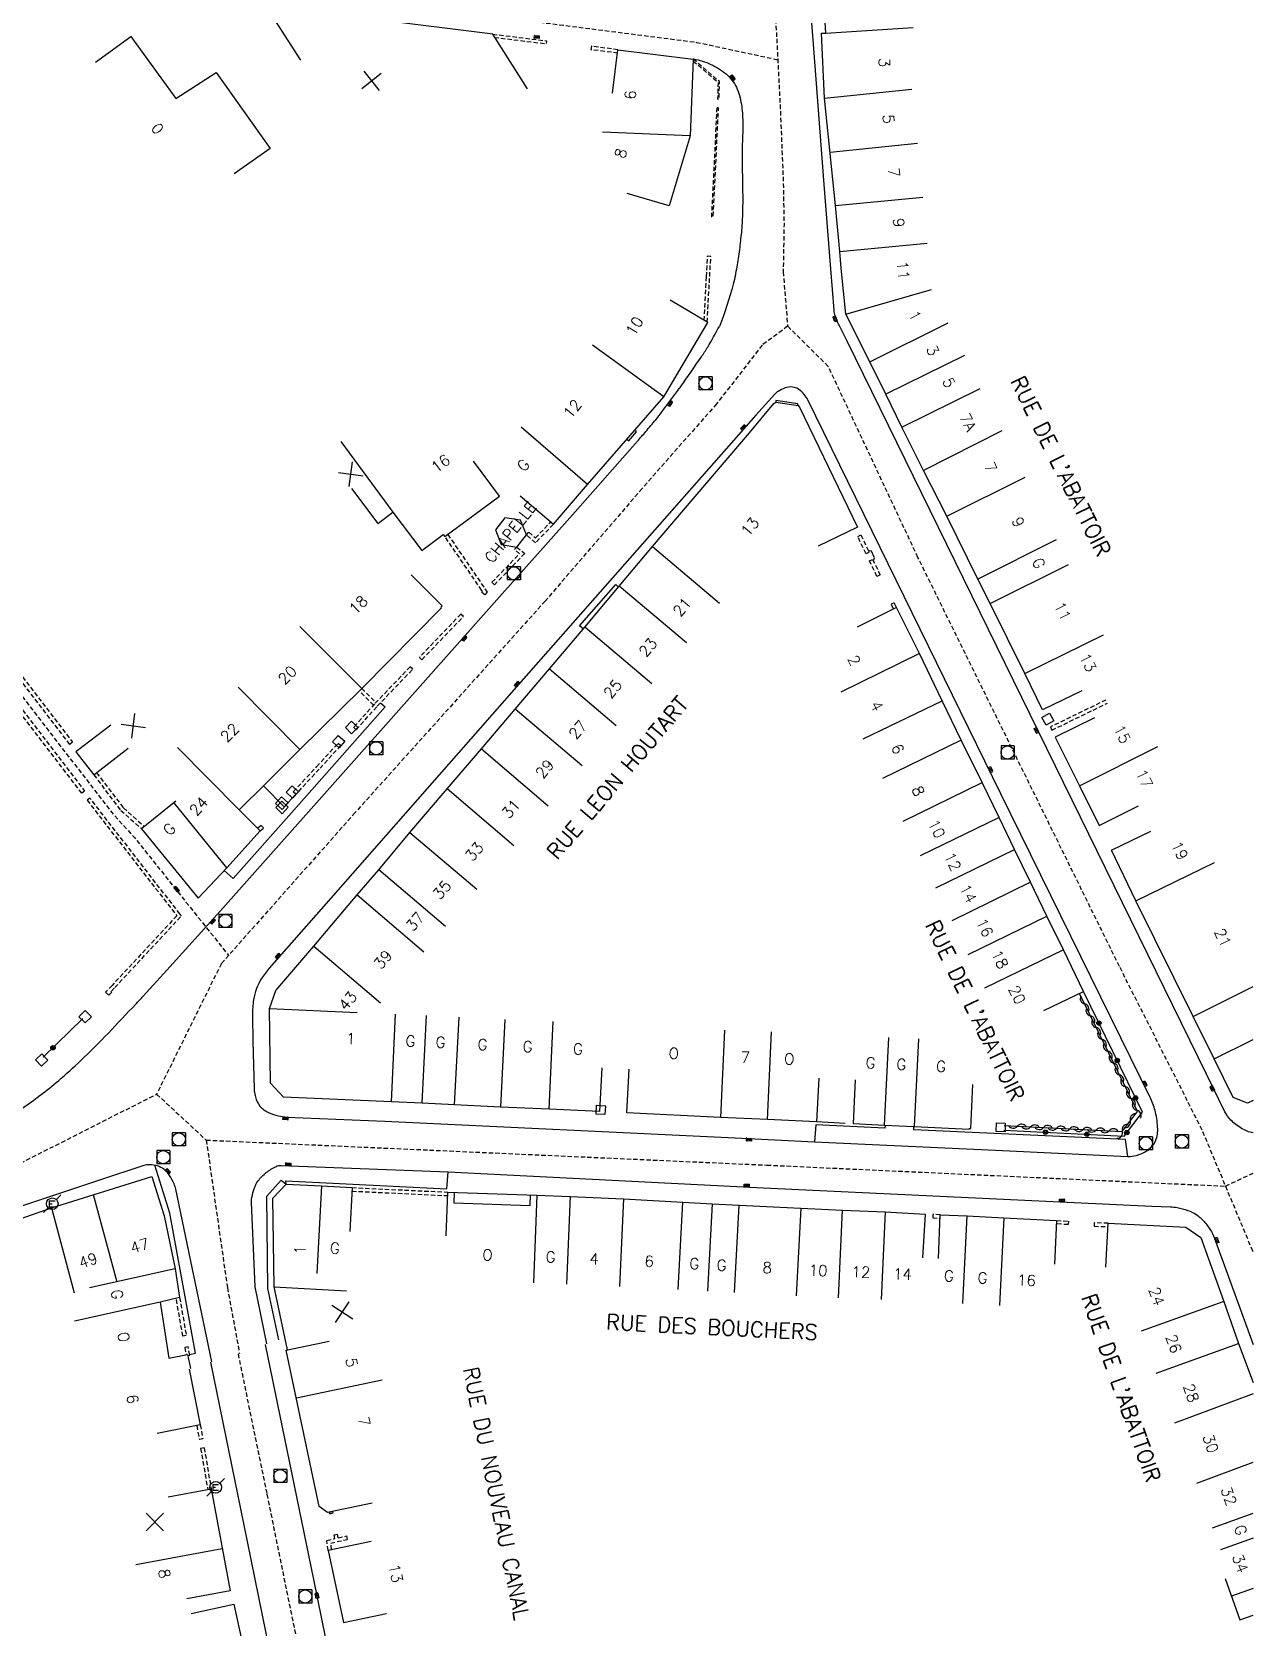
# Model space of a CAD drawing. Header units: millimetres. Extents: x 119599 to 135000, y 124063 to 131000.
# Drawn here: x 134860.7 to 135000, y 130167.8 to 130349.7 of the extents above; entities that cross this region are included whole.
import ezdxf
from ezdxf.enums import TextEntityAlignment as Align

# ---------------------------------------------------------------- set-up
doc = ezdxf.new("R2010")
doc.units = ezdxf.units.MM
doc.linetypes.add('DASHED', pattern=[0.75, 0.5, -0.25])
doc.layers.get('0').update_dxf_attribs({"linetype": 'CONTINUOUS'})
for name, color, linetype in [('W0001', 6, 'DASHED'), ('W0008', 7, 'CONTINUOUS'), ('W0100', 7, 'CONTINUOUS'), ('W0112', 1, 'DASHED'), ('W0310', 3, 'CONTINUOUS'), ('W0322', 7, 'CONTINUOUS'), ('W0400', 7, 'CONTINUOUS'), ('W0420', 7, 'CONTINUOUS'), ('W0471', 7, 'CONTINUOUS'), ('W0984', 7, 'CONTINUOUS'), ('W0989', 7, 'CONTINUOUS'), ('W0991', 7, 'CONTINUOUS'), ('W1102', 7, 'CONTINUOUS')]:
    doc.layers.add(name, color=color, linetype=linetype)
doc.styles.get("Standard").update_dxf_attribs({"font": 'romans.shx', "width": 0.85})

# ---------------------------------------------------------------- blocks, each defined once
blk = doc.blocks.new('t991o')
at = {"color": 0, "linetype": 'Continuous'}
for p, q in [((-1, 1), (1, -1)), ((-1, -1), (1, 1))]:
    blk.add_line(p, q, dxfattribs=at)
blk = doc.blocks.new('T400')
for p, q in [((-0.15, 0.3), (0.15, 0.3)), ((-0.15, -0.25), (-0.15, 0.3)), ((-0.15, 0.15), (0.15, 0.15)), ((-0.15, 0), (0.15, 0)), ((0.15, 0.3), (0.15, -0.25)), ((-0.15, -0.15), (0.15, -0.15)), ((-0.15, -0.25), (-0.15, -0.3)), ((-0.15, -0.3), (0.15, -0.3)), ((0.15, -0.3), (0.15, -0.25))]:
    blk.add_line(p, q)
blk = doc.blocks.new('T420')
for p, q in [((0.75, 0.75), (-0.75, 0.75)), ((-0.75, 0.75), (-0.75, -0.75)), ((0.75, 0.75), (0.75, -0.75)), ((0.75, -0.75), (-0.75, -0.75))]:
    blk.add_line(p, q)
blk.add_ellipse((0, 0), major_axis=(-0.53, 0.53), ratio=1, start_param=3.926991, end_param=10.210176)
blk = doc.blocks.new('T471')
for p, q in [((-0.333334, 0.333334), (-0.333334, -0.333334)), ((-0.333334, 0.333334), (0.333334, 0.333334)), ((-0.333334, 0), (0, 0)), ((0.500001, 0.500001), (1.000002, 1.000002)), ((-0.500001, -0.500001), (-1.000002, -1.000002)), ((-0.333334, -0.333334), (0.333334, -0.333334))]:
    blk.add_line(p, q)
blk.add_ellipse((0, 0), major_axis=(0.471405, 0.471405), ratio=1, start_param=5.4977871438, end_param=11.780972451)
blk = doc.blocks.new('t310o')
at = {"color": 0, "linetype": 'Continuous'}
for centre, start, end in [((-0.5, 0.38), 216.8699, 323.1304), ((0.5, -0.37), 36.8699, 143.1303)]:
    blk.add_arc(centre, 0.625, start, end, dxfattribs=at)
blk = doc.blocks.new('t322o')
at = {"color": 0, "linetype": 'Continuous'}
for radius in [0.25, 0.15]:
    blk.add_circle((0, 0), radius, dxfattribs=at)
blk = doc.blocks.new('t112o')
at = {"color": 0, "linetype": 'Continuous'}
for p, q in [((-0.5, 0.5), (0.5, 0.5)), ((-0.5, -0.5), (-0.5, 0.5)), ((0.5, 0.5), (0.5, -0.5)), ((0.5, -0.5), (-0.5, -0.5))]:
    blk.add_line(p, q, dxfattribs=at)

msp = doc.modelspace()

# ---------------------------------------------------------------- linework, layer by layer
at = {"layer": 'W0001', "flags": 128}
for points in [[(134932.72, 130484.3), (134933.83, 130479.23), (134934.22, 130474.76), (134934.83, 130467.95), (134934.99, 130465.26), (134935.33, 130460.7), (134938.09, 130458.13), (134940.92, 130455.9), (134943.71, 130453.03), (134950.59, 130445.65), (134957.66, 130438.01), (134960.01, 130434.96), (134961.64, 130431.22), (134962.64, 130428.15), (134963.35, 130424.99), (134961.52, 130421.55), (134959.51, 130418.35), (134956.77, 130414.17), (134947.69, 130400.76), (134945.4, 130396.15), (134944.32, 130392.31), (134943.93, 130388.44), (134943.79, 130385.36), (134944.11, 130374.32), (134945, 130361.59), (134945.42, 130353.61), (134946.07, 130340.93), (134946.4, 130332.96), (134946.5, 130327.78), (134946.4, 130322.38)], [(134945.78, 130346.54), (134936.57, 130348.52), (134903.43, 130352.77), (134884.26, 130355.54), (134876.87, 130359.51), (134879.46, 130378.04), (134886.53, 130379.63), (134902.32, 130380.1), (134917.62, 130380.53), (134943.91, 130381.18)], [(134809.77, 130364.52), (134808.94, 130361.9), (134810.42, 130358.58), (134817.07, 130342.92), (134824.79, 130324.25), (134829.02, 130314.49), (134834.63, 130306.58), (134836.46, 130303.9), (134842.73, 130295.72), (134852.35, 130283.35), (134867.61, 130263.6), (134870.07, 130260.44), (134872.44, 130257.84), (134883.15, 130244.44)], [(134946.4, 130322.38), (134946.91, 130316.18)], [(134832.67, 130211.04), (134845.88, 130214.92), (134856.92, 130219.49), (134874.94, 130228.62)]]:
    msp.add_lwpolyline(points, dxfattribs=at)
at = {"layer": 'W0001'}
for points in [[(135000, 130210.63), (134999.97, 130210.72), (134994.19, 130224.53), (134984.75, 130243.19), (134961.77, 130289.82), (134951.54, 130311.61), (134946.91, 130316.18), (134944.02, 130314.04), (134938.81, 130307.34), (134930.31, 130297.68), (134919.26, 130284.85), (134897.59, 130260.73), (134882.32, 130243.51), (134874.94, 130228.62), (134880.6, 130223.38), (134883.01, 130206.54), (134884.39, 130199.06)], [(134880.6, 130223.38), (134944.55, 130220.53), (134996.87, 130218.13), (135000, 130219.62)], [(134884.23, 130199), (134887.51, 130182.99), (134892.08, 130160.66), (134894.49, 130149.05), (134895.24, 130146.06), (134896.85, 130142.96), (134899.44, 130139.68), (134904.36, 130136.09), (134909.39, 130133.92), (134914.54, 130132.31), (134926.24, 130131.13), (134936.81, 130130.01), (134962.6, 130126.76)]]:
    msp.add_lwpolyline(points, dxfattribs=at)
at = {"layer": 'W0008', "flags": 128}
for points in [[(134951.84, 130322.72), (134951.09, 130332.34), (134949.86, 130348.34), (134948.82, 130361.49)], [(134936.19, 130346.67), (134936.45, 130346.62), (134936.7, 130346.56), (134936.95, 130346.49), (134937.2, 130346.42), (134937.44, 130346.34), (134937.68, 130346.25), (134937.92, 130346.16), (134938.15, 130346.05), (134938.38, 130345.94), (134938.6, 130345.82), (134938.83, 130345.7), (134939.04, 130345.56), (134939.26, 130345.42), (134939.47, 130345.27), (134939.68, 130345.11), (134939.88, 130344.95), (134940.07, 130344.78), (134940.24, 130344.61), (134940.41, 130344.43), (134940.56, 130344.25), (134940.71, 130344.05), (134940.84, 130343.85), (134940.96, 130343.65), (134941.07, 130343.43), (134941.17, 130343.21), (134941.26, 130342.97), (134941.34, 130342.73), (134941.41, 130342.48), (134941.48, 130342.23), (134941.53, 130341.98), (134941.59, 130341.74), (134941.63, 130341.49), (134941.67, 130341.24), (134941.7, 130340.99), (134941.73, 130340.74), (134941.75, 130340.49), (134941.77, 130340.24), (134941.78, 130339.99), (134941.79, 130339.74), (134941.8, 130339.49), (134941.8, 130339.24), (134941.8, 130338.98), (134941.8, 130338.73), (134941.79, 130338.48), (134941.79, 130338.23), (134941.78, 130337.98), (134941.77, 130337.73), (134941.76, 130337.48), (134941.75, 130337.22), (134941.74, 130336.97), (134941.73, 130336.72), (134941.72, 130336.47), (134941.72, 130336.22), (134941.71, 130335.97), (134941.71, 130335.71), (134941.71, 130335.46), (134941.71, 130335.21), (134941.71, 130334.96), (134941.72, 130334.71), (134941.72, 130334.46), (134941.73, 130334.21), (134941.74, 130333.95), (134941.74, 130333.7), (134941.75, 130333.45), (134941.75, 130333.2), (134941.76, 130332.95), (134941.77, 130332.7), (134941.77, 130332.45), (134941.77, 130332.2), (134941.78, 130331.94), (134941.78, 130331.69), (134941.78, 130331.44), (134941.79, 130331.19), (134941.79, 130330.94), (134941.79, 130330.69), (134941.79, 130330.44), (134941.79, 130330.18), (134941.78, 130329.93), (134941.78, 130329.68), (134941.77, 130329.43), (134941.77, 130329.18), (134941.76, 130328.93), (134941.75, 130328.68), (134941.74, 130328.43), (134941.72, 130328.18), (134941.71, 130327.92), (134941.69, 130327.67), (134941.67, 130327.42), (134941.65, 130327.17), (134941.63, 130326.92), (134941.6, 130326.67), (134941.58, 130326.42), (134941.55, 130326.17), (134941.53, 130325.92), (134941.5, 130325.67), (134941.47, 130325.42), (134941.44, 130325.17), (134941.41, 130324.92), (134941.37, 130324.67), (134941.34, 130324.42), (134941.31, 130324.17), (134941.27, 130323.92), (134941.23, 130323.67), (134941.19, 130323.42), (134941.15, 130323.17), (134941.11, 130322.93), (134941.07, 130322.68), (134941.02, 130322.43), (134940.97, 130322.18), (134940.96, 130322.04)], [(134948.1, 130307.15), (134948.09, 130307.35), (134945.57, 130307.73), (134945.56, 130307.53)], [(134888.87, 130200.62), (134887.63, 130206.47), (134887.49, 130216.99), (134889.16, 130218.82), (134889.71, 130218.35), (134889.67, 130218.72), (134908.02, 130217.83), (134908.2, 130219.75)]]:
    msp.add_lwpolyline(points, dxfattribs=at)
msp.add_lwpolyline([(134940.96, 130322.04, -0.015781), (134940.71, 130320.99, -0.024886), (134939.14, 130316.17)], format="xyb", dxfattribs=at)
at = {"layer": 'W0008'}
for points in [[(135000, 130224.19, -0.078424), (134998.69, 130224.71, -0.063791), (134997.46, 130225.66, -0.083489), (134996.77, 130226.62), (134994.69, 130230.91), (134976.48, 130268.03), (134953.65, 130314.56), (134952.77, 130316.29, -0.019382), (134952.64, 130316.57, -0.010541), (134952.44, 130317.1, -0.024857), (134952.26, 130317.67, -0.043632), (134952.21, 130318), (134951.84, 130322.72)], [(134858.63, 130226.34, 0.011104), (134861.67, 130228.5, 0.015673), (134863.73, 130230.15, 0.014682), (134866.29, 130232.45, 0.01134), (134869.43, 130235.59, 0.001171), (134872.56, 130238.89, 0.004252), (134873.41, 130239.8), (134876.11, 130242.75), (134882.19, 130249.49), (134899.55, 130269.04), (134913.43, 130284.64), (134922.68, 130295.02), (134929.77, 130303.07, 0.004285), (134930.73, 130304.17, 0.003541), (134931.87, 130305.53, 0.010544), (134932.57, 130306.42, 0.003964), (134934.38, 130308.84, 0.005937), (134934.72, 130309.31, 0.000825), (134937.08, 130312.7, 0.017828), (134937.79, 130313.81, 0.008598), (134939.13, 130316.17)], [(134885.92, 130234.62), (134886.06, 130229.21, 0.035119), (134886.08, 130228.99, 0.010977), (134886.21, 130228.31, 0.122262), (134886.72, 130227.26, 0.116597), (134887.7, 130226.53, 0.041733), (134888.83, 130226.15, 0.050409), (134889.8, 130226.01), (134900.95, 130225.55), (134940.94, 130223.64), (134949.97, 130223.18), (134970.61, 130222.22), (134985.73, 130221.52, 0.084512), (134986.66, 130221.63, 0.059133), (134987.89, 130222.16, 0.147042), (134988.79, 130223.12, 0.123984), (134989.12, 130224.64, 0.047926), (134988.87, 130226.56, 0.058162), (134988.33, 130228.08), (134971.23, 130262.87), (134960.19, 130285.37), (134949.21, 130307.79, 0.065364), (134948.81, 130308.39, 0.054574), (134948.18, 130308.98, 0.132455), (134947.47, 130309.25, 0.118707), (134946.62, 130309.15, 0.04435), (134945.84, 130308.76, 0.075723), (134945.44, 130308.44), (134943.3, 130306.04), (134916.79, 130275.96), (134893.71, 130249.73), (134887.78, 130242.97, 0.039719), (134886.88, 130241.76, 0.04819), (134886.33, 130240.65, 0.055103), (134885.99, 130239.39, 0.040422), (134885.87, 130237.61), (134885.91, 130234.6)], [(134881.23, 130198.09), (134877.13, 130217.8, 0.056882), (134876.93, 130218.39, 0.032418), (134876.41, 130219.36, 0.087446), (134875.79, 130220.04, 0.095022), (134875.03, 130220.43, 0.062236), (134874.12, 130220.57, 0.087432), (134873.47, 130220.48), (134868.43, 130218.82), (134850.52, 130212.86, -0.00409), (134849.24, 130212.45, -0.001463), (134845.66, 130211.34, -0.002396), (134842.68, 130210.43, -0.008559), (134841.84, 130210.2), (134833.6, 130208.11)], [(134887.5, 130200.13), (134886.19, 130206.64), (134885.76, 130216.25, -0.058819), (134885.8, 130216.83, -0.031269), (134886.08, 130217.87, -0.08373), (134886.52, 130218.73, -0.061291), (134887.44, 130219.67, -0.054741), (134888.56, 130220.38, -0.12493), (134889.13, 130220.5), (134908.2, 130219.75), (134943.37, 130217.99), (134988.46, 130215.86), (134990.57, 130215.77, -0.041947), (134991.34, 130215.68, -0.025915), (134992.55, 130215.36, -0.074154), (134993.61, 130214.83, -0.071074), (134994.51, 130213.98, -0.031051), (134995.24, 130212.96, -0.051711), (134995.57, 130212.27), (135000, 130200.06)]]:
    msp.add_lwpolyline(points, format="xyb", dxfattribs=at)
for points in [[(134928.57, 130303.3), (134928.8, 130303.1), (134929.67, 130304.14), (134929.46, 130304.32)], [(134956.64, 130289.52), (134956.73, 130289.56), (134956.83, 130289.78), (134956.47, 130290.53), (134956.25, 130290.56), (134956.16, 130290.51)], [(134923.61, 130281.66), (134923.16, 130282.04), (134927.31, 130286.73), (134927.63, 130286.45)], [(134900.48, 130273.26), (134900.99, 130272.77), (134890.32, 130260.68), (134883.65, 130253.2), (134882.66, 130254.13)], [(134887.11, 130263.79), (134889.5, 130261.38), (134890.82, 130262.83)], [(134958.02, 130225.09), (134958.01, 130224.74), (134950.13, 130225.11), (134949.97, 130223.18)], [(134985.73, 130221.52), (134985.44, 130223.44), (134961.29, 130224.56), (134961.31, 130224.93)], [(134878.71, 130198.95), (134879.38, 130199.09), (134876.46, 130215.04), (134874.73, 130220.52)], [(134963.57, 130129.47), (134955.48, 130130.5), (134941.28, 130132.27), (134927.97, 130133.91), (134914.51, 130135.65), (134910.88, 130137.36), (134901.88, 130143.95), (134899.28, 130146.01), (134898.29, 130147.5), (134897.84, 130148.89), (134896.01, 130157.78), (134892.85, 130173.27), (134887.35, 130200.08)], [(134881.08, 130198.04), (134884.88, 130179.48), (134888.2, 130163.25), (134890.99, 130149.85), (134892.1, 130144.59), (134893.14, 130140.99), (134893.89, 130138.66), (134895.55, 130136.4), (134897.87, 130134.17), (134900.17, 130132.65), (134905.11, 130131.29), (134914.65, 130128.93), (134931.83, 130127.83), (134949.33, 130125.61), (134961.73, 130124.04)]]:
    msp.add_lwpolyline(points, dxfattribs=at)
at = {"layer": 'W0100', "flags": 128}
for points in [[(134953.03, 130322.8), (134952.87, 130324.72), (134952.38, 130329.97), (134951.13, 130342.2), (134950.77, 130349.61), (134951.26, 130349.61), (134951.06, 130352.69), (134950.92, 130355.18), (134950.97, 130355.68), (134950.55, 130355.72), (134951.43, 130364.25)], [(134917.23, 130343.27), (134913.28, 130349.49), (134887.37, 130352.74), (134891.33, 130346.53)], [(134867.95, 130346.28), (134872, 130349.22), (134877.12, 130342.15), (134881.73, 130345.11), (134887.87, 130336.47), (134883.8, 130333.57)], [(134926.92, 130342.76), (134927.55, 130347.72), (134936.15, 130346.64), (134935.78, 130337.9), (134933.38, 130329.9), (134928.6, 130331.34)], [(134996.81, 130173.4), (134998.48, 130168.69), (135000, 130169.22)]]:
    msp.add_lwpolyline(points, dxfattribs=at)
at = {"layer": 'W0100'}
for points in [[(134980.47, 130274.62), (134975.97, 130272.44), (134973.96, 130276.59), (134970.01, 130284.55), (134968.6, 130287.35), (134965.05, 130294.52), (134962.42, 130299.73), (134959.92, 130304.67), (134958.1, 130308.45), (134956.27, 130312.12), (134953.55, 130317.55), (134953.03, 130322.8)], [(134916.4, 130296.85), (134920.2, 130293.6), (134924.1, 130298.15), (134932.78, 130308.15), (134937.82, 130316.61), (134933.52, 130319.17)], [(134925.7, 130231.62), (134925.46, 130226.63), (134919.71, 130226.9), (134914.17, 130227.15), (134908.93, 130227.41), (134905.24, 130227.59), (134901.74, 130227.76), (134889.42, 130228.29), (134887.94, 130229.87), (134887.81, 130238.37), (134888.53, 130240.42), (134892.85, 130245.51), (134897.8, 130251.34), (134900.27, 130254.21), (134903.82, 130258.44), (134908.09, 130263.43), (134912, 130267.98), (134915.83, 130272.52), (134919.74, 130277.13), (134923.79, 130281.88), (134927.7, 130286.53), (134931.49, 130291.06), (134942.56, 130304.04), (134945.32, 130307.36), (134945.56, 130307.53), (134948.1, 130307.15), (134948.28, 130306.95), (134954.88, 130293.29), (134950.38, 130291.11)], [(134897.15, 130297.68), (134900.17, 130293.7), (134901.87, 130294.99), (134901.87, 130294.99), (134905.2, 130290.6), (134907.63, 130292.44), (134907.82, 130292.2), (134914.04, 130296.79), (134911.07, 130300.81)], [(134877.11, 130262.02), (134873.23, 130258.87), (134879.67, 130250.96), (134882.96, 130254.44), (134886.76, 130258.64), (134884.36, 130261.05), (134887.39, 130264.06), (134891.27, 130267.91), (134898.33, 130274.88), (134907.43, 130284.08), (134907.43, 130284.08), (134907.35, 130284.15), (134907.51, 130284.31), (134903.96, 130287.83)], [(134976.15, 130238.15), (134980.66, 130240.31), (134978.37, 130245.08), (134976.49, 130248.93), (134974.61, 130252.78), (134972.8, 130256.5), (134971.03, 130260.15), (134969.08, 130264.14), (134966.71, 130268.97), (134964.55, 130273.47), (134961.95, 130278.88), (134959.32, 130284.12), (134954.85, 130281.88)], [(134869.7, 130270.69), (134865.74, 130267.64), (134867.76, 130265.03), (134871.71, 130268.08)], [(134981.91, 130271.54), (134977.43, 130269.31), (134980.19, 130263.79), (134982.44, 130259.26), (134986.92, 130261.48)], [(135000, 130227.88), (134999.37, 130227.58), (134997.72, 130228.22), (134995.57, 130232.63), (134993.17, 130237.49), (134986.62, 130250.65), (134983.83, 130256.46), (134988.34, 130258.62)], [(134950.46, 130230.45), (134950.21, 130225.45), (134944.62, 130225.73), (134939.27, 130225.94), (134928.58, 130226.49), (134928.83, 130231.48)], [(134954.63, 130230.26), (134954.39, 130225.26), (134957.97, 130225.09), (134961.34, 130224.93), (134967.63, 130224.62), (134967.63, 130224.62), (134967.63, 130224.72), (134967.79, 130224.71), (134968.03, 130229.72)], [(134834.1, 130206.6), (134838.1, 130207.14), (134843.44, 130207.84), (134851.01, 130208.88), (134850.66, 130211.38), (134862.94, 130215.66), (134874.4, 130219.22), (134875.78, 130214.75), (134877.07, 130208.71), (134877.56, 130205.43), (134875.35, 130204.91), (134876.33, 130198.5), (134878.46, 130198.93), (134878.79, 130197.32)], [(134889.88, 130199.45), (134888.34, 130206.65), (134888.18, 130216.76), (134889.71, 130218.35), (134893.74, 130218.15), (134897.23, 130217.96), (134896.96, 130212.97)], [(134907.98, 130212.46), (134908.15, 130217.45), (134918.31, 130217.11), (134922.15, 130216.93), (134928.19, 130216.68), (134934.96, 130216.31), (134938.3, 130216.13), (134941.37, 130215.97), (134948.41, 130215.62), (134953.16, 130215.38), (134958.04, 130215.19), (134962.58, 130214.95), (134962.31, 130209.95)], [(134964.1, 130209.87), (134964.32, 130214.87), (134967.37, 130214.73), (134971.58, 130214.52), (134977.59, 130214.22), (134977.35, 130209.23)], [(134983.21, 130208.9), (134983.46, 130213.89), (134992.31, 130213.46), (134994.02, 130212.29), (134996.67, 130204.96), (134998.35, 130200.2), (135000, 130195.73)], [(134899.52, 130181.99), (134894.62, 130180.96), (134894.44, 130180.92), (134893.47, 130181.6), (134889.73, 130199.42), (134894.62, 130200.45)], [(134878.64, 130197.27), (134879.91, 130190.91), (134875.01, 130189.93)], [(134876.25, 130182.69), (134881.16, 130183.6), (134883.31, 130171.97), (134878.39, 130171.06)], [(134899.41, 130177.62), (134894.51, 130176.59), (134896.26, 130168.36), (134901.15, 130169.39)], [(134878.86, 130169.41), (134883.74, 130170.47), (134885.78, 130161.04), (134880.89, 130159.98)]]:
    msp.add_lwpolyline(points, dxfattribs=at)
msp.add_lwpolyline([(134914.67, 130294.33), (134914.13, 130293.65), (134913.59, 130292.96), (134914.23, 130291.3), (134916.02, 130291.01), (134917.12, 130292.4), (134916.44, 130294.08)], close=True, dxfattribs=at)
at = {"layer": 'W0112'}
for p, q in [((134879.52, 130190.83), (134879.81, 130189.24)), ((134880.2, 130189.32), (134879.81, 130189.24)), ((134880.36, 130188.29), (134879.96, 130188.23)), ((134894.63, 130180.94), (134895.02, 130181.04)), ((134895.06, 130180.86), (134895.02, 130181.04)), ((134894.68, 130180.76), (134894.63, 130180.94)), ((134894.68, 130180.76), (134895.06, 130180.86)), ((134894.79, 130177.43), (134896.68, 130177.85)), ((134894.9, 130176.68), (134894.79, 130177.43)), ((134895.18, 130178.37), (134895.57, 130178.46)), ((134895.66, 130178.04), (134895.57, 130178.46)), ((134895.66, 130178.04), (134896.6, 130178.24)), ((134896.6, 130178.24), (134896.68, 130177.85))]:
    msp.add_line(p, q, dxfattribs=at)
at = {"layer": 'W0112', "flags": 128}
for points in [[(134913.28, 130349.49), (134919.41, 130348.73), (134919.36, 130348.36), (134913.54, 130349.08)], [(134927.55, 130347.72), (134924.52, 130348.11), (134924.48, 130347.76), (134927.5, 130347.38)], [(134936.14, 130346.43), (134938.98, 130344), (134938.92, 130342.1), (134939.09, 130342.09), (134939.15, 130344.08), (134936.15, 130346.64)], [(134938.02, 130321.85), (134938.15, 130324.13), (134937.75, 130324.16), (134937.62, 130321.83)], [(134897.22, 130217.56), (134908.13, 130217.05)], [(134897.23, 130217.96), (134908.15, 130217.45)]]:
    msp.add_lwpolyline(points, dxfattribs=at)
msp.add_lwpolyline([(134938.83, 130341.1), (134938.62, 130336.65), (134938.22, 130328.66), (134938.41, 130328.65), (134938.81, 130336.64), (134939.03, 130341.09)], close=True, dxfattribs=at)
at = {"layer": 'W0112'}
for points in [[(134937.62, 130321.83), (134937.35, 130316.89)], [(134937.74, 130316.65), (134938.02, 130321.85)], [(134799.3, 130306.04), (134827.17, 130314.74), (134847.75, 130287.9), (134866.72, 130263.18), (134866.4, 130262.93), (134847.43, 130287.66), (134827.03, 130314.28), (134799.5, 130305.69)], [(134920.18, 130293.59), (134918.16, 130291.5), (134917.12, 130292.4), (134917.39, 130292.71), (134918.14, 130292.05), (134919.9, 130293.87)], [(134908.15, 130292.43), (134912.39, 130286.24), (134912.39, 130286.24), (134912.62, 130285.86), (134912.36, 130285.56), (134912.04, 130285.84), (134912.12, 130285.92), (134912.01, 130286.09), (134907.82, 130292.2)], [(134959.32, 130284.12), (134959.07, 130284.66), (134958.7, 130284.49), (134958.95, 130283.95)], [(134899.67, 130272.98), (134898.05, 130274.59)], [(134898.33, 130274.87), (134899.94, 130273.27)], [(134983.21, 130273.56), (134976.88, 130270.49), (134977.05, 130270.13), (134983.38, 130273.2)], [(134867.76, 130265.03), (134870.85, 130260.98), (134873.23, 130258.87)], [(134868.07, 130265.27), (134871.15, 130261.26), (134873.5, 130259.17)], [(134886.76, 130258.64), (134887.14, 130258.97), (134886.87, 130259.27), (134886.49, 130258.94)], [(134964.32, 130214.87), (134963.48, 130214.91), (134963.46, 130214.51), (134964.3, 130214.47)], [(134977.59, 130214.22), (134978.93, 130214.14), (134978.91, 130213.74), (134977.57, 130213.82)], [(134983.46, 130213.89), (134981.89, 130213.96), (134981.87, 130213.56), (134983.44, 130213.5)], [(134877.56, 130205.43), (134878.32, 130201.08), (134877.93, 130201.01), (134877.17, 130205.36)], [(134878.48, 130198.8), (134878.72, 130198.87), (134878.53, 130199.82), (134878.14, 130199.74), (134878.31, 130198.9)], [(134879.91, 130190.91), (134880.2, 130189.32)], [(134879.96, 130188.23), (134880.77, 130183.53)], [(134880.36, 130188.29), (134881.16, 130183.6)], [(134894.51, 130176.59), (134894.34, 130177.74), (134895.27, 130177.94), (134895.18, 130178.37)]]:
    msp.add_lwpolyline(points, dxfattribs=at)
for points in [[(134955.85, 130290.24), (134954.9, 130292.2), (134955.26, 130292.38), (134956.21, 130290.42)], [(134913.19, 130286.99), (134916.33, 130290.24), (134915.77, 130290.71), (134916.02, 130291.01), (134916.92, 130290.27), (134913.48, 130286.71)], [(134957.1, 130287.65), (134956.24, 130289.43), (134956.6, 130289.6), (134957.46, 130287.82)], [(134851.4, 130286.9), (134865.36, 130268.75), (134865.04, 130268.5), (134851.08, 130286.66)], [(134909.64, 130283.36), (134904.91, 130278.43), (134905.2, 130278.16), (134909.93, 130283.09)], [(134903.86, 130277.35), (134899.8, 130273.12), (134897.41, 130270.45), (134897.71, 130270.18), (134900.09, 130272.85), (134904.15, 130277.08)], [(134890.53, 130263.1), (134893.19, 130265.96), (134895.64, 130268.64), (134895.93, 130268.37), (134893.49, 130265.69), (134890.82, 130262.83)], [(134869.86, 130241.02), (134869.12, 130240.23), (134869.47, 130239.91), (134869.83, 130240.27), (134869.76, 130240.33), (134870.17, 130240.77), (134877.79, 130248.97), (134877.58, 130249.18), (134867.33, 130262.38), (134867.01, 130262.14), (134877.24, 130248.96)]]:
    msp.add_lwpolyline(points, close=True, dxfattribs=at)
at = {"layer": 'W0310', "flags": 128}
msp.add_lwpolyline([(134971.61, 130225.03), (134985.07, 130224.37), (134986.8, 130226.64), (134980.21, 130240.09)], dxfattribs=at)
at = {"layer": 'W0322', "flags": 128}
for points in [[(134971.57, 130224.53), (134985.28, 130223.82), (134985.28, 130223.82), (134987.39, 130226.58), (134980.66, 130240.31)], [(134866.52, 130237.23), (134862.01, 130232.83)], [(134953.47, 130225.29), (134950.21, 130225.45)]]:
    msp.add_lwpolyline(points, dxfattribs=at)
at = {"layer": 'W1102'}
for p, q in [((134900.66, 130196.01), (134890.88, 130193.96)), ((134872.58, 130175), (134882.42, 130176.81))]:
    msp.add_line(p, q, dxfattribs=at)
at = {"layer": 'W1102', "flags": 128}
for points in [[(134951.26, 130349.61), (134961.24, 130350.24)], [(134951.13, 130342.2), (134961.08, 130343.21)], [(134935.78, 130337.9), (134925.79, 130338.31)], [(134951.76, 130336.04), (134961.71, 130337.05)], [(134952.38, 130329.97), (134962.34, 130330.89)], [(134952.87, 130324.72), (134962.82, 130325.64)], [(134953.55, 130317.55), (134963.32, 130320.38)], [(134956.27, 130312.12), (134965.22, 130316.59)], [(134932.78, 130308.15), (134924.65, 130314.03)], [(134967.08, 130312.85), (134958.1, 130308.45)], [(134959.92, 130304.67), (134968.88, 130309.09)], [(134924.1, 130298.15), (134916.53, 130304.68)], [(134895.94, 130303.04), (134901.87, 130294.99)], [(134971.34, 130304.24), (134962.42, 130299.73)], [(134965.05, 130294.52), (134973.99, 130298.99)], [(134931.49, 130291.06), (134939.13, 130284.6)], [(134977.55, 130291.82), (134968.6, 130287.35)], [(134970.01, 130284.55), (134978.96, 130289.01)], [(134935.36, 130280.1), (134927.7, 130286.53)], [(134891.26, 130281.95), (134898.33, 130274.88)], [(134931.42, 130275.42), (134923.79, 130281.88)], [(134973.96, 130276.59), (134982.94, 130280.99)], [(134961.95, 130278.88), (134952.98, 130274.47)], [(134919.74, 130277.13), (134927.36, 130270.65)], [(134891.27, 130267.91), (134884.23, 130275.02)], [(134923.47, 130266.06), (134915.83, 130272.52)], [(134955.53, 130269.15), (134964.55, 130273.47)], [(134966.71, 130268.97), (134957.72, 130264.6)], [(134884.36, 130261.05), (134877.31, 130268.15)], [(134912, 130267.98), (134919.61, 130261.5)], [(134980.19, 130263.79), (134989.14, 130268.25)], [(134915.68, 130256.92), (134908.09, 130263.43)], [(134960.1, 130259.74), (134969.08, 130264.14)], [(134882.96, 130254.44), (134876.91, 130261.86)], [(134971.03, 130260.15), (134962.04, 130255.78)], [(134903.82, 130258.44), (134911.45, 130251.98)], [(134963.8, 130252.13), (134972.8, 130256.5)], [(134907.9, 130247.74), (134900.27, 130254.21)], [(134986.62, 130250.65), (134995.6, 130255.04)], [(134974.61, 130252.78), (134965.62, 130248.4)], [(134897.8, 130251.34), (134905.41, 130244.84)], [(134967.5, 130244.54), (134976.49, 130248.93)], [(134892.85, 130245.51), (134900.48, 130239.03)], [(134978.37, 130245.08), (134969.37, 130240.72)], [(134993.17, 130237.49), (135000, 130240.88)], [(134887.81, 130238.37), (134897.8, 130237.92)], [(134901.74, 130227.76), (134902.2, 130237.75)], [(134905.24, 130227.59), (134905.72, 130237.58)], [(134908.93, 130227.41), (134909.43, 130237.4)], [(134914.65, 130237.14), (134914.17, 130227.15)], [(134919.71, 130226.9), (134920.17, 130236.89)], [(134939.72, 130235.93), (134939.27, 130225.94)], [(134944.62, 130225.73), (134945.06, 130235.72)], [(134957.97, 130225.09), (134958.44, 130235.08)], [(134961.82, 130234.92), (134961.34, 130224.93)], [(134995.57, 130232.63), (135000, 130234.84)], [(134893.74, 130218.15), (134893.22, 130208.16)], [(134862.94, 130215.66), (134865.55, 130205.98)], [(134867.71, 130217.17), (134870.4, 130207.23)], [(134918.31, 130217.11), (134917.91, 130207.12)], [(134921.72, 130206.94), (134922.15, 130216.93)], [(134928.19, 130216.68), (134927.72, 130206.69)], [(134934.41, 130206.33), (134934.96, 130216.31)], [(134938.3, 130216.13), (134937.77, 130206.14)], [(134940.86, 130205.99), (134941.37, 130215.97)], [(134948.41, 130215.62), (134947.9, 130205.63)], [(134952.71, 130205.39), (134953.16, 130215.38)], [(134958.04, 130215.19), (134957.58, 130205.2)], [(134966.89, 130204.74), (134967.37, 130214.73)], [(134971.58, 130214.52), (134971.08, 130204.53)], [(134877.07, 130208.71), (134867.28, 130206.54)], [(134888.34, 130206.65), (134896.6, 130206.19)], [(134875.35, 130204.91), (134865.57, 130202.74)], [(134996.67, 130204.96), (134987.25, 130201.6)], [(134988.94, 130196.81), (134998.35, 130200.2)], [(135000, 130194.44), (134991.04, 130191.12)], [(134993.59, 130184.26), (135000, 130186.64)], [(134995.36, 130179.15), (135000, 130180.84)], [(135000, 130177.99), (134996.27, 130176.65)], [(135000, 130172.26), (134997.53, 130171.37)]]:
    msp.add_lwpolyline(points, dxfattribs=at)
at = {"layer": 'W1102'}
msp.add_lwpolyline([(134917.54, 130217.13), (134917.5, 130215.9), (134908.88, 130216.2), (134908.92, 130217.43)], dxfattribs=at)

# ---------------------------------------------------------------- block references
at = {"layer": 'W0112'}
for p, rotation in [((134976.59, 130271.38), 299.1938030705453), ((134897.18, 130270.43), 44.86529794349337), ((134895.71, 130268.83), 49.03428245491863), ((134890.41, 130263.07), 45.84642416177114), ((134889.22, 130261.8), 48.14146525474095), ((134889.24, 130261.31), 46.38766290455961), ((134866.79, 130237.44), 46.21495440204212), ((134861.82, 130232.51), 43.87186866502648), ((134925.59, 130226.82), 356.763538519269), ((134971.22, 130224.83), 357.9821347756023)]:
    msp.add_blockref('t112o', p, dxfattribs=dict(at, rotation=rotation))
at = {"layer": 'W0310'}
for p, rotation in [((134980.79, 130238.91), 116.1214206296939), ((134981.45, 130237.56), 116.1214206296939), ((134982.11, 130236.21), 116.1214206296939), ((134982.77, 130234.87), 116.1214206296939), ((134983.43, 130233.52), 116.1214206296939), ((134984.09, 130232.17), 116.1214206296939), ((134984.75, 130230.83), 116.1214206296939), ((134985.41, 130229.48), 116.1214206296939), ((134986.07, 130228.13), 116.1214206296939), ((134985.99, 130225.58), 52.64953297219732), ((134986.73, 130226.79), 116.1214206296939), ((134973.1, 130224.96), 357.2031196441985), ((134974.6, 130224.88), 357.2031196441985), ((134976.1, 130224.81), 357.2031196441985), ((134977.6, 130224.74), 357.2031196441985), ((134979.1, 130224.66), 357.2031196441985), ((134980.6, 130224.59), 357.2031196441985), ((134982.09, 130224.52), 357.2031196441985), ((134983.59, 130224.44), 357.2031196441985), ((134985.08, 130224.38), 52.64953297219732)]:
    msp.add_blockref('t310o', p, dxfattribs=dict(at, rotation=rotation))
at = {"layer": 'W0322'}
for p, rotation in [((134982.42, 130236.72), 116.121420629734), ((134863.12, 130233.91), 224.3339105306848), ((134984.51, 130232.46), 116.121420629734), ((134986.6, 130228.19), 116.121420629734), ((134976.31, 130224.28), 357.0287754575812), ((134981.05, 130224.04), 357.0287754575812), ((134985.6, 130224.23), 52.64953297266633)]:
    msp.add_blockref('t322o', p, dxfattribs=dict(at, rotation=rotation))
at = {"layer": 'W0400'}
for p, rotation in [((134918.27, 130349.16), 265.3580604117391), ((134940.63, 130344.52), 39.78582636267354), ((134952.32, 130317.01), 199.9975633358746), ((134933.48, 130307.38), 144.1736485627001), ((134941.86, 130304.63), 138.3360804599295), ((134910.02, 130280.59), 138.3415774496238), ((134916.05, 130275.35), 138.6494653833619), ((134975.29, 130270.11), 26.11957805253749), ((134970.04, 130265.63), 25.97815989047302), ((134877.22, 130251.98), 221.6112753262792), ((134881.34, 130248.33), 317.8140000880779), ((134888.8, 130244.36), 318.7800748197031), ((134987.64, 130229.81), 26.18422895747401), ((134995.33, 130229.26), 205.9078656859643), ((134889.64, 130225.87), 85.62670471362766), ((134942.48, 130223.42), 266.2568112257021), ((134876.22, 130219.83), 42.49841304660595), ((134889.94, 130220.62), 267.7207650774538), ((134942.26, 130218.2), 87.14395259089864), ((134978.21, 130216.49), 87.27150654363163), ((134995.85, 130211.95), 199.922302696886), ((134893.22, 130171.43), 191.5967258068977)]:
    msp.add_blockref('T400', p, dxfattribs=dict(at, rotation=rotation))
at = {"layer": 'W0420'}
for p in [(134937.54, 130309.67), (134915.68, 130288.01), (134899.97, 130268.06), (134972, 130267.58), (134882.78, 130248.37), (134877.47, 130223.46), (134987.76, 130223.01), (134991.87, 130223.22), (134875.7, 130221.43), (134889.04, 130185.07), (134891.89, 130171.34)]:
    msp.add_blockref('T420', p, dxfattribs=at)
at = {"layer": 'W0471'}
for p in [(134863.03, 130216.12), (134881.67, 130183.79)]:
    msp.add_blockref('T471', p, dxfattribs=at)
at = {"layer": 'W0991'}
for p, rotation in [((134899.45, 130344.17), 352.8347380063626), ((134897.08, 130299.33), 37.12670243300438), ((134872.28, 130270.62), 37.6576826141478), ((134896.12, 130203.77), 12.02072133617864), ((134874.74, 130179.83), 90)]:
    msp.add_blockref('t991o', p, dxfattribs=dict(at, rotation=rotation))

# ---------------------------------------------------------------- texts
at = {"layer": 'W0984'}
msp.add_text('CHAPELLE', height=1.25, rotation=51.5927, dxfattribs=at).set_placement((134915.29, 130292.69), align=Align.MIDDLE)
at = {"layer": 'W0989'}
for s, rotation, p in [("RUE DE L'ABATTOIR", 296.382, (134978.07, 130300.24)), ('RUE LEON HOUTART', 49.6786, (134927.51, 130264.7)), ("RUE DE L'ABATTOIR", 295.992, (134968.29, 130238.15)), ("RUE DE L'ABATTOIR", 289.422, (134984.96, 130195.12)), ('RUE DES BOUCHERS', 357.1326, (134938.28, 130202.06)), ('RUE DU NOUVEAU CANAL', 281.5794, (134913.69, 130183.1))]:
    msp.add_text(s, height=1.75, rotation=rotation, dxfattribs=at).set_placement(p, align=Align.MIDDLE)
at = {"layer": 'W0991'}
for s, rotation, p in [('3', 272.8385, (134957.94, 130346.25)), ('6', 87.6234, (134928.97, 130342.56)), ('0', 306.0629, (134875.04, 130338.71)), ('5', 275.777, (134958.41, 130339.82)), ('8', 73.2875, (134927.88, 130335.91)), ('7', 275.8558, (134959.03, 130333.72)), ('9', 275.2846, (134959.59, 130327.99)), ('11', 275.5404, (134960.09, 130322.56)), ('1', 296.5434, (134961.46, 130317.39)), ('10', 59.2416, (134929.44, 130316.22)), ('3', 296.5434, (134963.47, 130313.42)), ('5', 296.5434, (134965.31, 130309.76)), ('12', 49.4096, (134922.35, 130306.78)), ('7A', 296.5434, (134967.48, 130305.24)), ('16', 36.4254, (134907.33, 130300.54)), ('G', 49.4096, (134916.76, 130300.34)), ('7', 296.5434, (134970.06, 130300.09)), ('13', 49.6489, (134942.61, 130293.31)), ('9', 296.5434, (134973.21, 130293.85)), ('G', 296.0847, (134975.56, 130289.16)), ('18', 44.8042, (134897.94, 130284.42)), ('21', 49.6489, (134934.87, 130284.17)), ('11', 296.0847, (134978.29, 130283.7)), ('23', 49.6489, (134930.98, 130279.57)), ('2', 296.0847, (134954.51, 130278.09)), ('13', 296.0847, (134981.17, 130277.84)), ('20', 44.8042, (134889.86, 130276.41)), ('25', 49.6489, (134926.96, 130274.83)), ('4', 296.0847, (134957.09, 130272.88)), ('22', 44.8042, (134883.28, 130269.85)), ('27', 49.6489, (134922.99, 130270.18)), ('15', 296.0847, (134985.07, 130269.68)), ('6', 296.0847, (134959.47, 130267.98)), ('29', 49.6489, (134919.2, 130265.71)), ('17', 296.0847, (134987.6, 130264.59)), ('8', 296.0847, (134961.8, 130263.18)), ('24', 47.8555, (134879.73, 130261.46)), ('31', 49.6489, (134915.36, 130261.16)), ('G', 47.8555, (134876.38, 130258.83)), ('10', 296.0847, (134963.92, 130258.88)), ('33', 49.6489, (134911.18, 130256.28)), ('12', 296.0847, (134965.74, 130255.14)), ('19', 296.0847, (134991.63, 130256.39)), ('35', 49.6489, (134907.49, 130251.92)), ('14', 296.0847, (134967.51, 130251.5)), ('37', 49.6489, (134904.42, 130248.31)), ('16', 296.0847, (134969.39, 130247.61)), ('21', 296.0847, (134996.55, 130246.47)), ('39', 49.6489, (134900.76, 130243.97)), ('18', 296.0847, (134971.11, 130243.99)), ('43', 49.6489, (134896.74, 130239.26)), ('20', 296.0847, (134973.08, 130239.95)), ('1', 358.0548, (134897.1, 130234.96)), ('G', 358.0548, (134903.89, 130234.67)), ('G', 358.0548, (134907.32, 130234.54)), ('G', 358.0548, (134912.11, 130234.27)), ('G', 358.0548, (134917.26, 130234.04)), ('G', 358.0548, (134922.99, 130233.77)), ('O', 358.0548, (134933.92, 130233.27)), ('7', 358.0548, (134942.09, 130232.82)), ('O', 358.0548, (134947.1, 130232.64)), ('G', 358.0548, (134956.36, 130232.19)), ('G', 358.0548, (134959.88, 130232.01)), ('G', 358.0548, (134964.4, 130231.79)), ('47', 17.2405, (134873.01, 130211.34)), ('49', 19.2261, (134867.13, 130209.66)), ('1', 87.9162, (134891.3, 130210.86)), ('G', 356.8872, (134895.27, 130211.06)), ('O', 358.0548, (134912.69, 130210.29)), ('G', 358.0548, (134919.88, 130210.06)), ('4', 358.0548, (134924.84, 130209.83)), ('6', 358.0548, (134931.12, 130209.56)), ('G', 358.0548, (134936.27, 130209.29)), ('G', 358.0548, (134939.38, 130209.11)), ('8', 358.0548, (134944.58, 130208.84)), ('10', 358.0548, (134950.4, 130208.52)), ('12', 358.0548, (134955.28, 130208.34)), ('14', 358.0548, (134960.02, 130208.11)), ('G', 358.0548, (134965.3, 130207.89)), ('G', 358.0548, (134969.14, 130207.66)), ('16', 358.0548, (134974.15, 130207.39)), ('24', 289.6531, (134989.01, 130205.56)), ('G', 278.6217, (134870.43, 130205.79)), ('O', 278.6217, (134871.18, 130200.93)), ('26', 289.6531, (134990.94, 130200.15)), ('5', 281.8434, (134897.18, 130198.02)), ('6', 281.239, (134872.19, 130193.85)), ('28', 289.6531, (134992.94, 130194.54)), ('7', 281.8426, (134898.59, 130191.3)), ('30', 289.6531, (134995.16, 130188.77)), ('32', 289.9555, (134997.23, 130182.78)), ('G', 289.9555, (134998.58, 130178.91)), ('34', 289.9555, (134998.53, 130175.11)), ('8', 280.4604, (134875.83, 130173.95)), ('13', 281.9525, (134902.22, 130173.98))]:
    msp.add_text(s, height=1.25, rotation=rotation, dxfattribs=at).set_placement(p, align=Align.MIDDLE)

doc.saveas('drawing.dxf')
